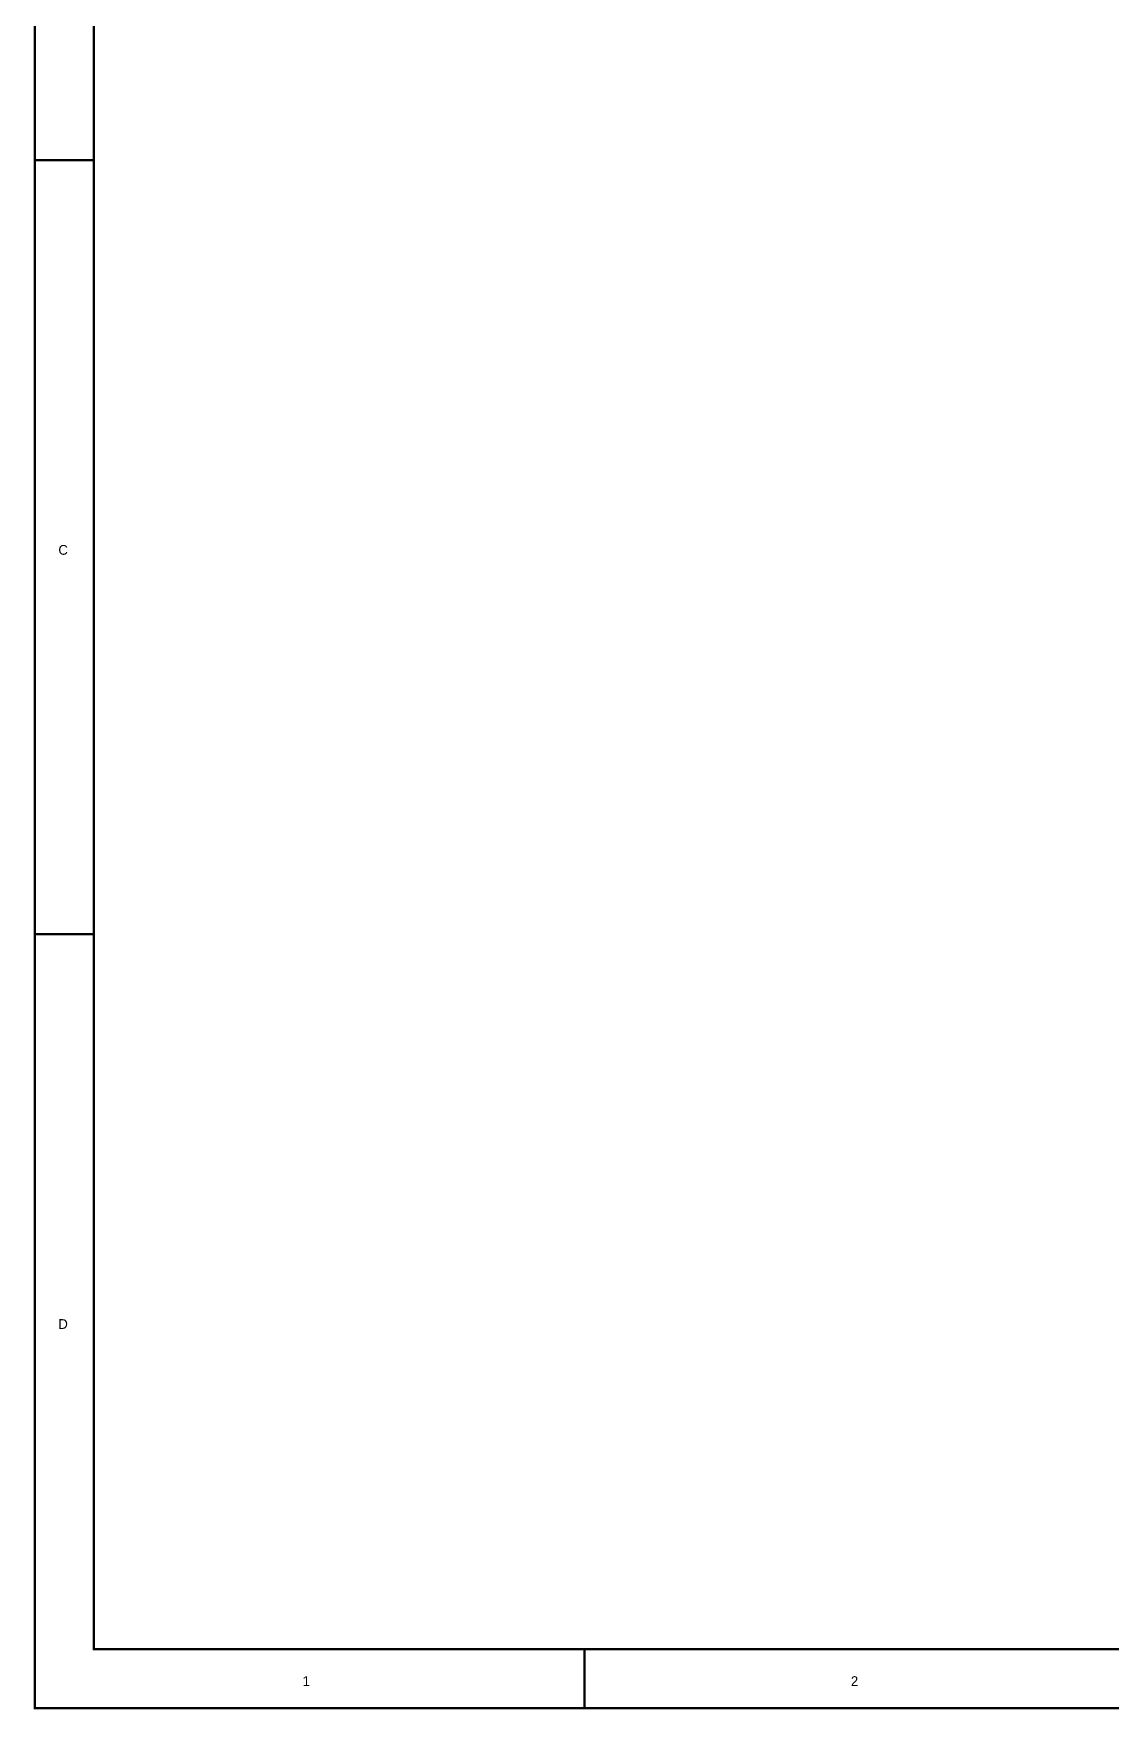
# Model space of a CAD drawing. Header units: inches. Extents: x 0 to 22.3, y 0 to 15.7.
# Drawn here: x -0.01 to 5.46, y -0.01 to 8.49 of the extents above; entities that cross this region are included whole.
import ezdxf

# ---------------------------------------------------------------- set-up
doc = ezdxf.new("R2010")
doc.units = ezdxf.units.IN
doc.header["$MEASUREMENT"] = 0
doc.layers.add('Sheet', color=255, linetype='Continuous')

msp = doc.modelspace()

# ---------------------------------------------------------------- linework, layer by layer
at = {"layer": 'Sheet'}
for points in [[(0, 15.6991, 0.0118, 0.0118, 0), (22.3, 15.6991, 0.0118, 0.0118, 0), (22.3, 0, 0.0118, 0.0118, 0), (0, 0, 0.0118, 0.0118, 0), (0, 15.6991, 0.0118, 0.0118, 0)], [(0, 15.6991, 0.0039, 0.0039, 0), (0, 0, 0.0039, 0.0039, 0), (22.3, 0, 0.0039, 0.0039, 0), (22.3, 15.6991, 0.0039, 0.0039, 0), (0, 15.6991, 0.0039, 0.0039, 0), (0, 15.6991, 0.0039, 0.0039, 0)], [(0.3006, 15.3986, 0.0118, 0.0118, 0), (22.0003, 15.3986, 0.0118, 0.0118, 0), (22.0003, 0.3006, 0.0118, 0.0118, 0), (0.3006, 0.3006, 0.0118, 0.0118, 0), (0.3006, 15.3986, 0.0118, 0.0118, 0)], [(0.3006, 15.3986, 0.0039, 0.0039, 0), (0.3006, 0.3006, 0.0039, 0.0039, 0), (22.0003, 0.3006, 0.0039, 0.0039, 0), (22.0003, 15.3986, 0.0039, 0.0039, 0), (0.3006, 15.3986, 0.0039, 0.0039, 0), (0.3006, 15.3986, 0.0039, 0.0039, 0)]]:
    msp.add_lwpolyline(points, format="xyseb", close=True, dxfattribs=at)
for points in [[(0, 7.85, 0.0118, 0.0118, 0), (0.3001, 7.85, 0.0118, 0.0118, 0)], [(0, 3.925, 0.0118, 0.0118, 0), (0.3001, 3.925, 0.0118, 0.0118, 0)], [(2.7875, 0, 0.0118, 0.0118, 0), (2.7875, 0.3006, 0.0118, 0.0118, 0)]]:
    msp.add_lwpolyline(points, format="xyseb", dxfattribs=at)

# ---------------------------------------------------------------- texts
for s, p in [('C', (0.1202, 5.8486)), ('D', (0.1202, 1.9236)), ('1', (1.3579, 0.1132)), ('2', (4.1375, 0.1132))]:
    msp.add_text(s, height=0.0495, dxfattribs=at).set_placement(p)

doc.saveas('drawing.dxf')
